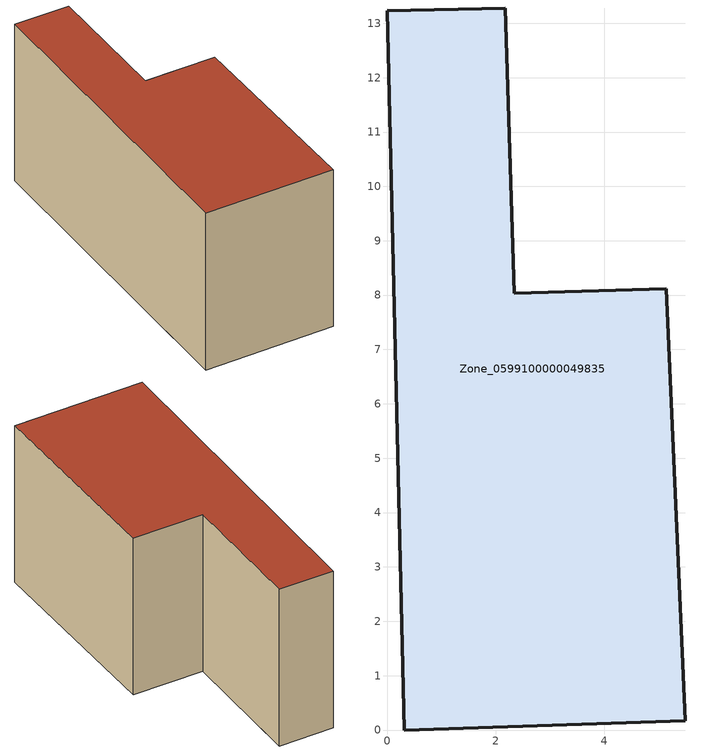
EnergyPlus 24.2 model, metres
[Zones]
Zone_0599100000049835
 floor ground (C_G): 0.32,0 0,13.23 2.18,13.28 2.34,8.03 5.14,8.12 5.49,0.17 z0
 wall outside (C_F): 2.34,8.03 2.18,13.28 0,13.23 0.32,0 5.49,0.17 5.14,8.12 2.34,8.03 z0:6.69
 roof outside (C_R): 5.49,0.17 5.14,8.12 2.34,8.03 2.18,13.28 0,13.23 0.32,0 z6.69
[BUILDING]
Pand.0599100000049835: North Axis=0; Terrain=City; Loads Convergence Tolerance Value=0.04; Temperature Convergence Tolerance Value=0.4; Solar Distribution=FullExterior; Maximum Number of Warmup Days=25; Minimum Number of Warmup Days=1
[Site:Location]
Rotterdam.The.Hague.AP_ZH_NLD Design_Conditions: Latitude=51.96; Longitude=4.45; Time Zone=1; Elevation=-4.5
[SITE:GROUNDTEMPERATURE:BUILDINGSURFACE]
18, 18, 18, 18, 18, 18, 18, 18, 18, 18, 18, 18
[MATERIAL] Thermal Absorptance=0.9; Solar Absorptance=0.7; Visible Absorptance=0.7
Name | Roughness | Thickness | Conductivity | Density | Specific Heat
G.TI.1946 | MediumSmooth | 0.15 | 1 | 540 | 1210
F.TI.1946 | Rough | 0.3 | 0.857143 | 1920 | 840
R.TI.1946 | MediumRough | 0.2 | 0.1 | 1500 | 1000
[CONSTRUCTION]
C_G: G.TI.1946
C_F: F.TI.1946
C_R: R.TI.1946
[ZONE]
Zone_0599100000049835: Type=1; Multiplier=1; Ceiling Height=Autocalculate; Volume=Autocalculate; Floor Area=autocalculate; Part of Total Floor Area=Yes
[ZONEINFILTRATION:DESIGNFLOWRATE]
Infil_Zone_0599100000049835: Zone or ZoneList or Space or SpaceList=Zone_0599100000049835; Schedule=AlwaysOn; Design Flow Rate Calculation Method=Flow/Area; Flow Rate per Floor Area=0.003; Constant Term Coefficient=1; Temperature Term Coefficient=0; Velocity Term Coefficient=0; Velocity Squared Term Coefficient=0
[HVACTEMPLATE:ZONE:IDEALLOADSAIRSYSTEM]
Zone_0599100000049835: Maximum Heating Supply Air Temperature=50; Minimum Cooling Supply Air Temperature=13; Maximum Heating Supply Air Humidity Ratio=0.0156; Minimum Cooling Supply Air Humidity Ratio=0.0077; Heating Limit=NoLimit; Cooling Limit=NoLimit; Dehumidification Control Type=ConstantSensibleHeatRatio; Cooling Sensible Heat Ratio=0.7; Dehumidification Setpoint=60; Humidification Control Type=None; Humidification Setpoint=30; Outdoor Air Method=None; Outdoor Air Flow Rate per Person=0.00944; Outdoor Air Flow Rate per Zone Floor Area=0; Outdoor Air Flow Rate per Zone=0; Demand Controlled Ventilation Type=None; Outdoor Air Economizer Type=NoEconomizer; Heat Recovery Type=None; Sensible Heat Recovery Effectiveness=0.7; Latent Heat Recovery Effectiveness=0.65
[ZONECONTROL:THERMOSTAT]
ThermostatControl_Zone_0599100000049835: Zone or ZoneList=Zone_0599100000049835; Control Type Schedule=DualSetpointControlType; Control 1=Thermostat_Zone_0599100000049835; Temperature Difference Between Cutout And Setpoint=0
[THERMOSTATSETPOINT:DUALSETPOINT]
Thermostat_Zone_0599100000049835: Heating Setpoint Temperature Schedule=HeatingSetpoint_Zone_0599100000049835; Cooling Setpoint Temperature Schedule=CoolingSetpoint_Zone_0599100000049835
[SCHEDULE:COMPACT]
HeatingSetpoint_Zone_0599100000049835: Through: 12/31, For: AllDays, Until: 24:00, 21
CoolingSetpoint_Zone_0599100000049835: Through: 12/31, For: AllDays, Until: 24:00, 24
DualSetpointControlType: Through: 12/31, For: AllDays, Until: 24:00, 4
AlwaysOn: Through: 12/31, For: AllDays, Until: 24:00, 1
